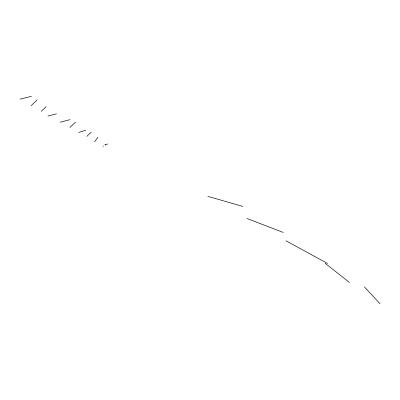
<?xml version="1.0" encoding="UTF-8"?>
<svg xmlns="http://www.w3.org/2000/svg" width="400" height="400" viewBox="0 0 400 400"><rect width="100%" height="100%" fill="white"/><g stroke="black" fill="none" stroke-linecap="round" stroke-linejoin="round"><path stroke-width="0.6" d="M94.56 141.785L97.965 137.23M86.775 136.41L91.215 132.105M31.11 105.695L37.18 99.86M69.895 127.43L75.555 122.155M41.2 111.33L46.23 106.725M105.27 144.865L107.695 143.94M102.925 146.265L103.505 146.04M78.7 132.445L85.83 130.23M47.96 116.025L56.495 113.82M60.18 122.195L70.05 119.645M20 99.155L31.49 96.295M207.85 196.355L242.9 206.435M247 218.52L283.3 232.465M286 240.805L327.565 263.485M325.11 263.27L349.48 282.465M104.96 144.595L105.58 145.135M364.37 286.905L380 303.705"/></g></svg>
